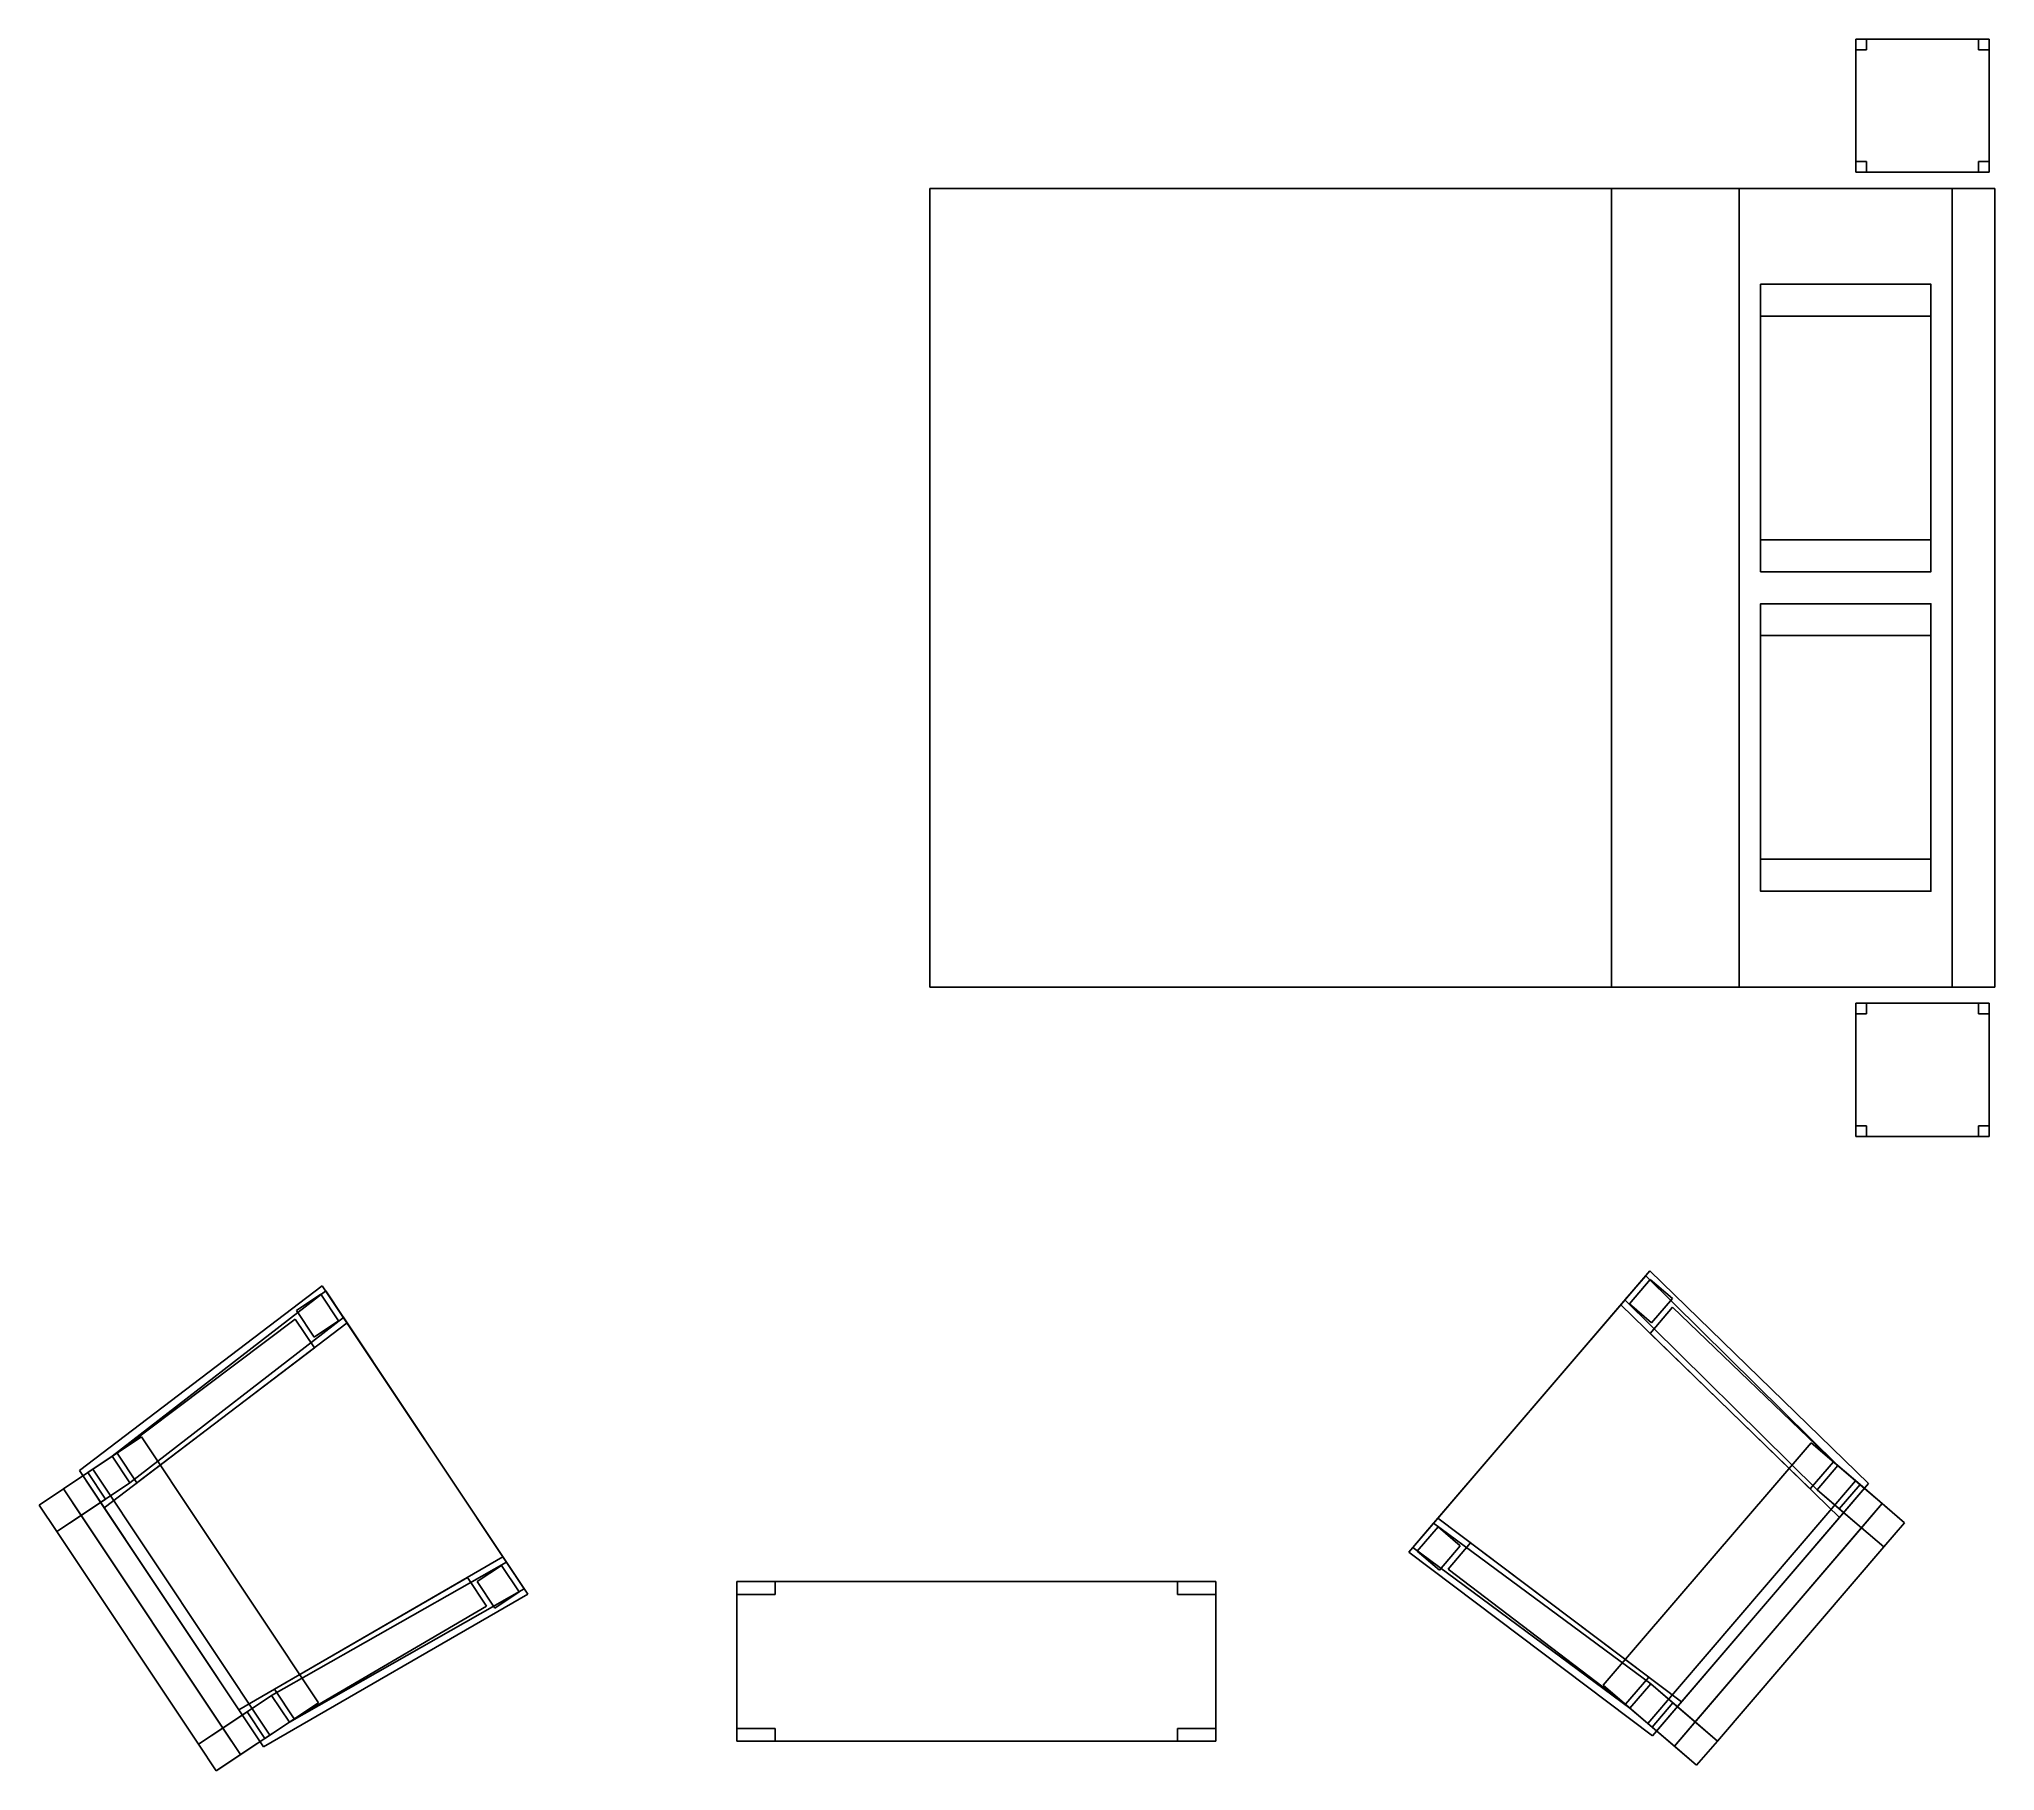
# Model space of a CAD drawing. Extents: x -262 to -115, y -128 to 2.
import ezdxf

# ---------------------------------------------------------------- set-up
doc = ezdxf.new("R2010")
doc.units = 0
doc.header["$MEASUREMENT"] = 0
for name, color, linetype in [('1INTFMCH01', 1, 'CONTINUOUS'), ('1INTFMMI01', 5, 'CONTINUOUS'), ('1INTFMTA01', 2, 'CONTINUOUS')]:
    doc.layers.add(name, color=color, linetype=linetype)

msp = doc.modelspace()

# ---------------------------------------------------------------- linework, layer by layer
at = {"layer": '1INTFMCH01', "invisible_edges": 12}
for points in [[(-140.732208, -90.396797, 15.48), (-158.848785, -111.535744, 15.48), (-158.848785, -111.535744, 18)], [(-158.848785, -111.535744, 18), (-140.732208, -90.396797, 18), (-140.732208, -90.396797, 15.48)], [(-124.296448, -106.379089, 18), (-140.732208, -90.396797, 18), (-142.918671, -92.948036, 18)], [(-141.044556, -90.761253, 24.48), (-141.044556, -90.761253, 22.68), (-142.606354, -92.58358, 22.68)], [(-142.606354, -92.58358, 22.68), (-142.606354, -92.58358, 24.48), (-141.044556, -90.761253, 24.48)], [(-126.613373, -105.025612, 24.48), (-141.044556, -90.761253, 24.48), (-142.606354, -92.58358, 24.48)], [(-142.272247, -92.869911, 22.68), (-140.71048, -91.047585, 22.68), (-140.71048, -91.047585, 18)], [(-140.71048, -91.047585, 18), (-142.272247, -92.869911, 18), (-142.272247, -92.869911, 22.68)], [(-142.272247, -92.869911, 15.48), (-140.71048, -91.047585, 15.48), (-140.71048, -91.047585)], [(-140.71048, -91.047585), (-142.272247, -92.869911), (-142.272247, -92.869911, 15.48)], [(-141.044556, -90.761253, 24.48), (-126.613373, -105.025612, 24.48), (-126.613373, -105.025612, 22.68)], [(-126.613373, -105.025612, 22.68), (-141.044556, -90.761253, 22.68), (-141.044556, -90.761253, 24.48)], [(-124.296448, -106.379089, 15.48), (-140.732208, -90.396797, 15.48), (-140.732208, -90.396797, 18)], [(-140.732208, -90.396797, 18), (-124.296448, -106.379089, 18), (-124.296448, -106.379089, 15.48)], [(-140.71048, -91.047585, 22.68), (-139.040009, -92.479195, 22.68), (-139.040009, -92.479195, 18)], [(-139.040009, -92.479195, 18), (-140.71048, -91.047585, 18), (-140.71048, -91.047585, 22.68)], [(-140.71048, -91.047585, 15.48), (-139.040009, -92.479195, 15.48), (-139.040009, -92.479195)], [(-139.040009, -92.479195), (-140.71048, -91.047585), (-140.71048, -91.047585, 15.48)], [(-240.466095, -91.511444, 18), (-258.708313, -105.396332, 18), (-256.845276, -108.192505, 18)], [(-240.466095, -91.511444, 15.48), (-258.708313, -105.396332, 15.48), (-258.708313, -105.396332, 18)], [(-258.708313, -105.396332, 18), (-240.466095, -91.511444, 18), (-240.466095, -91.511444, 15.48)], [(-256.845276, -108.192505, 18), (-238.603043, -94.307648, 18), (-240.466095, -91.511444, 18)], [(-240.199936, -91.910919, 24.48), (-256.245178, -104.33197, 24.48), (-254.914413, -106.329224, 24.48)], [(-256.245178, -104.33197, 22.68), (-256.245178, -104.33197, 24.48), (-240.199936, -91.910919, 24.48)], [(-240.199936, -91.910919, 24.48), (-240.199936, -91.910919, 22.68), (-256.245178, -104.33197, 22.68)], [(-254.914413, -106.329224, 24.48), (-238.869202, -93.908173, 24.48), (-240.199936, -91.910919, 24.48)], [(-242.396942, -93.374756, 22.68), (-240.566116, -92.154907, 22.68), (-240.566116, -92.154907, 18)], [(-240.566116, -92.154907, 18), (-242.396942, -93.374756, 18), (-242.396942, -93.374756, 22.68)], [(-242.396942, -93.374756, 15.48), (-240.566116, -92.154907, 15.48), (-240.566116, -92.154907)], [(-240.566116, -92.154907), (-242.396942, -93.374756), (-242.396942, -93.374756, 15.48)], [(-240.566116, -92.154907, 22.68), (-239.235382, -94.152161, 22.68), (-239.235382, -94.152161, 18)], [(-239.235382, -94.152161, 18), (-240.566116, -92.154907, 18), (-240.566116, -92.154907, 22.68)], [(-240.566116, -92.154907, 15.48), (-239.235382, -94.152161, 15.48), (-239.235382, -94.152161)], [(-239.235382, -94.152161), (-240.566116, -92.154907), (-240.566116, -92.154907, 15.48)], [(-225.029373, -114.67981, 15.48), (-240.466095, -91.511444, 15.48), (-240.466095, -91.511444, 18)], [(-240.466095, -91.511444, 18), (-225.029373, -114.67981, 18), (-225.029373, -114.67981, 15.48)], [(-238.869202, -93.908173, 24.48), (-238.869202, -93.908173, 22.68), (-240.199936, -91.910919, 22.68)], [(-240.199936, -91.910919, 22.68), (-240.199936, -91.910919, 24.48), (-238.869202, -93.908173, 24.48)], [(-139.040009, -92.479195, 22.68), (-140.601776, -94.301521, 22.68), (-140.601776, -94.301521, 18)], [(-140.601776, -94.301521, 18), (-139.040009, -92.479195, 18), (-139.040009, -92.479195, 22.68)], [(-139.040009, -92.479195, 15.48), (-140.601776, -94.301521, 15.48), (-140.601776, -94.301521)], [(-140.601776, -94.301521), (-139.040009, -92.479195), (-139.040009, -92.479195, 15.48)], [(-242.496979, -94.018158, 20.16), (-255.879013, -104.087982, 20.16), (-254.391068, -106.321167, 20.16)], [(-255.879013, -104.087982, 20.16), (-242.496979, -94.018158, 20.16), (-242.496979, -94.018158, 18)], [(-242.496979, -94.018158, 18), (-255.879013, -104.087982, 18), (-255.879013, -104.087982, 20.16)], [(-238.869202, -93.908173, 24.48), (-254.914413, -106.329224, 24.48), (-254.914413, -106.329224, 22.68)], [(-254.914413, -106.329224, 22.68), (-238.869202, -93.908173, 22.68), (-238.869202, -93.908173, 24.48)], [(-254.391068, -106.321167, 20.16), (-241.059204, -96.176086, 20.16), (-242.496979, -94.018158, 20.16)], [(-241.066208, -95.372009, 22.68), (-242.396942, -93.374756, 22.68), (-242.396942, -93.374756, 18)], [(-242.396942, -93.374756, 18), (-241.066208, -95.372009, 18), (-241.066208, -95.372009, 22.68)], [(-241.066208, -95.372009, 15.48), (-242.396942, -93.374756, 15.48), (-242.396942, -93.374756)], [(-242.396942, -93.374756), (-241.066208, -95.372009), (-241.066208, -95.372009, 15.48)], [(-142.918671, -92.948036, 20.16), (-142.918671, -92.948036, 18), (-156.662323, -108.984474, 18)], [(-156.662323, -108.984474, 18), (-156.662323, -108.984474, 20.16), (-142.918671, -92.948036, 20.16)], [(-142.918671, -92.948036, 20.16), (-156.662323, -108.984474, 20.16), (-138.352448, -122.779999, 20.16)], [(-142.918671, -92.948036, 18), (-126.482941, -108.930344, 18), (-124.296448, -106.379089, 18)], [(-126.482941, -108.930344, 20.16), (-126.482941, -108.930344, 18), (-142.918671, -92.948036, 18)], [(-142.918671, -92.948036, 18), (-142.918671, -92.948036, 20.16), (-126.482941, -108.930344, 20.16)], [(-138.352448, -122.779999, 20.16), (-126.482941, -108.930344, 20.16), (-142.918671, -92.948036, 20.16)], [(-142.606354, -92.58358, 24.48), (-128.17514, -106.847923, 24.48), (-126.613373, -105.025612, 24.48)], [(-128.17514, -106.847923, 22.68), (-128.17514, -106.847923, 24.48), (-142.606354, -92.58358, 24.48)], [(-142.606354, -92.58358, 24.48), (-142.606354, -92.58358, 22.68), (-128.17514, -106.847923, 22.68)], [(-140.601776, -94.301521, 22.68), (-142.272247, -92.869911, 22.68), (-142.272247, -92.869911, 18)], [(-142.272247, -92.869911, 18), (-140.601776, -94.301521, 18), (-140.601776, -94.301521, 22.68)], [(-140.601776, -94.301521, 15.48), (-142.272247, -92.869911, 15.48), (-142.272247, -92.869911)], [(-142.272247, -92.869911), (-140.601776, -94.301521), (-140.601776, -94.301521, 15.48)], [(-139.01828, -93.129997, 20.16), (-140.705658, -95.098885, 20.16), (-128.693695, -106.776871, 20.16)], [(-139.01828, -93.129997, 18), (-139.01828, -93.129997, 20.16), (-126.947449, -104.739288, 20.16)], [(-126.947449, -104.739288, 20.16), (-126.947449, -104.739288, 18), (-139.01828, -93.129997, 18)], [(-128.693695, -106.776871, 20.16), (-126.947449, -104.739288, 20.16), (-139.01828, -93.129997, 20.16)], [(-238.603043, -94.307648, 18), (-256.845276, -108.192505, 18), (-256.845276, -108.192505, 20.16)], [(-256.845276, -108.192505, 20.16), (-238.603043, -94.307648, 20.16), (-238.603043, -94.307648, 18)], [(-226.89241, -111.883636, 20.16), (-238.603043, -94.307648, 20.16), (-256.845276, -108.192505, 20.16)], [(-239.235382, -94.152161, 22.68), (-241.066208, -95.372009, 22.68), (-241.066208, -95.372009, 18)], [(-241.066208, -95.372009, 18), (-239.235382, -94.152161, 18), (-239.235382, -94.152161, 22.68)], [(-239.235382, -94.152161, 15.48), (-241.066208, -95.372009, 15.48), (-241.066208, -95.372009)], [(-241.066208, -95.372009), (-239.235382, -94.152161), (-239.235382, -94.152161, 15.48)], [(-226.89241, -111.883636, 20.16), (-226.89241, -111.883636, 18), (-238.603043, -94.307648, 18)], [(-238.603043, -94.307648, 18), (-238.603043, -94.307648, 20.16), (-226.89241, -111.883636, 20.16)], [(-257.709839, -105.307861, 37.799999), (-254.048172, -102.868134, 24.48), (-240.740646, -122.840851, 24.48)], [(-256.245178, -104.33197, 24.48), (-254.048172, -102.868134, 24.48), (-257.709839, -105.307861, 37.799999)], [(-128.61792, -103.307655, 24.48), (-144.235657, -121.530891, 24.48), (-140.894745, -124.394142, 37.799999)], [(-140.894745, -124.394142, 37.799999), (-125.277008, -106.170906, 37.799999), (-128.61792, -103.307655, 24.48)], [(-126.613373, -105.025612, 24.48), (-128.61792, -103.307655, 24.48), (-125.277008, -106.170906, 37.799999)], [(-256.245178, -104.33197, 24.48), (-259.90683, -106.771667, 37.079998), (-261.737671, -107.991516, 36.360001)], [(-261.737671, -107.991516, 36.360001), (-258.075989, -105.551819, 24.48), (-256.245178, -104.33197, 24.48)], [(-256.745239, -107.549072, 24.48), (-258.075989, -105.551819, 24.48), (-261.737671, -107.991516, 36.360001)], [(-257.709839, -105.307861, 37.799999), (-259.90683, -106.771667, 37.079998), (-256.245178, -104.33197, 24.48)], [(-259.90683, -106.771667, 37.079998), (-257.709839, -105.307861, 37.799999), (-244.402298, -125.280579, 37.799999)], [(-244.868484, -126.167969, 15.48), (-244.868484, -126.167969, 18), (-258.708313, -105.396332, 18)], [(-258.708313, -105.396332, 18), (-258.708313, -105.396332, 15.48), (-244.868484, -126.167969, 15.48)], [(-258.075989, -105.551819, 24.48), (-258.075989, -105.551819, 18), (-256.245178, -104.33197, 18)], [(-256.245178, -104.33197, 18), (-256.245178, -104.33197, 24.48), (-258.075989, -105.551819, 24.48)], [(-258.075989, -105.551819, 15.48), (-256.245178, -104.33197, 15.48), (-256.245178, -104.33197)], [(-256.245178, -104.33197), (-258.075989, -105.551819), (-258.075989, -105.551819, 15.48)], [(-256.745239, -107.549072, 24.48), (-256.745239, -107.549072, 18), (-258.075989, -105.551819, 18)], [(-258.075989, -105.551819, 18), (-258.075989, -105.551819, 24.48), (-256.745239, -107.549072, 24.48)], [(-256.745239, -107.549072, 15.48), (-258.075989, -105.551819, 15.48), (-258.075989, -105.551819)], [(-258.075989, -105.551819), (-256.745239, -107.549072), (-256.745239, -107.549072, 15.48)], [(-240.740646, -122.840851, 24.48), (-244.402298, -125.280579, 37.799999), (-257.709839, -105.307861, 37.799999)], [(-256.245178, -104.33197, 18), (-254.914413, -106.329224, 18), (-254.914413, -106.329224, 24.48)], [(-254.914413, -106.329224, 24.48), (-256.245178, -104.33197, 24.48), (-256.245178, -104.33197, 18)], [(-256.245178, -104.33197, 15.48), (-254.914413, -106.329224, 15.48), (-254.914413, -106.329224)], [(-254.914413, -106.329224), (-256.245178, -104.33197), (-256.245178, -104.33197, 15.48)], [(-128.17514, -106.847923, 18), (-126.613373, -105.025612, 18), (-126.613373, -105.025612, 24.48)], [(-126.613373, -105.025612, 24.48), (-128.17514, -106.847923, 24.48), (-128.17514, -106.847923, 18)], [(-128.17514, -106.847923, 15.48), (-126.613373, -105.025612, 15.48), (-126.613373, -105.025612)], [(-126.613373, -105.025612), (-128.17514, -106.847923), (-128.17514, -106.847923, 15.48)], [(-125.277008, -106.170906, 37.799999), (-123.27243, -107.888855, 37.079998), (-126.613373, -105.025612, 24.48)], [(-126.613373, -105.025612, 24.48), (-123.27243, -107.888855, 37.079998), (-121.601959, -109.320488, 36.360001)], [(-121.601959, -109.320488, 36.360001), (-124.942902, -106.457237, 24.48), (-126.613373, -105.025612, 24.48)], [(-124.942902, -106.457237, 24.48), (-124.942902, -106.457237, 18), (-126.613373, -105.025612, 18)], [(-126.613373, -105.025612, 18), (-126.613373, -105.025612, 24.48), (-124.942902, -106.457237, 24.48)], [(-126.613373, -105.025612, 15.48), (-124.942902, -106.457237, 15.48), (-124.942902, -106.457237)], [(-124.942902, -106.457237), (-126.613373, -105.025612), (-126.613373, -105.025612, 15.48)], [(-261.737671, -107.991516, 36.360001), (-259.90683, -106.771667, 37.079998), (-258.57608, -108.768921, 37.079998)], [(-260.406921, -109.9888, 36.360001), (-258.57608, -108.768921, 37.079998), (-254.914413, -106.329224, 24.48)], [(-254.914413, -106.329224, 24.48), (-256.745239, -107.549072, 24.48), (-260.406921, -109.9888, 36.360001)], [(-244.402298, -125.280579, 37.799999), (-246.599304, -126.744385, 37.079998), (-259.90683, -106.771667, 37.079998)], [(-254.914413, -106.329224, 18), (-256.745239, -107.549072, 18), (-256.745239, -107.549072, 24.48)], [(-256.745239, -107.549072, 24.48), (-254.914413, -106.329224, 24.48), (-254.914413, -106.329224, 18)], [(-254.914413, -106.329224, 15.48), (-256.745239, -107.549072, 15.48), (-256.745239, -107.549072)], [(-256.745239, -107.549072), (-254.914413, -106.329224), (-254.914413, -106.329224, 15.48)], [(-125.277008, -106.170906, 37.799999), (-140.894745, -124.394142, 37.799999), (-138.890167, -126.112091, 37.079998)], [(-124.296448, -106.379089, 15.48), (-124.296448, -106.379089, 18), (-140.53891, -125.331253, 18)], [(-140.53891, -125.331253, 18), (-140.53891, -125.331253, 15.48), (-124.296448, -106.379089, 15.48)], [(-138.890167, -126.112091, 37.079998), (-123.27243, -107.888855, 37.079998), (-125.277008, -106.170906, 37.799999)], [(-128.17514, -106.847923, 24.48), (-124.834198, -109.711166, 37.079998), (-123.163727, -111.142799, 36.360001)], [(-123.163727, -111.142799, 36.360001), (-126.504669, -108.279549, 24.48), (-128.17514, -106.847923, 24.48)], [(-126.504669, -108.279549, 24.48), (-126.504669, -108.279549, 18), (-128.17514, -106.847923, 18)], [(-128.17514, -106.847923, 18), (-128.17514, -106.847923, 24.48), (-126.504669, -108.279549, 24.48)], [(-126.504669, -108.279549, 15.48), (-128.17514, -106.847923, 15.48), (-128.17514, -106.847923)], [(-128.17514, -106.847923), (-126.504669, -108.279549), (-126.504669, -108.279549, 15.48)], [(-124.942902, -106.457237, 24.48), (-126.504669, -108.279549, 24.48), (-123.163727, -111.142799, 36.360001)], [(-124.942902, -106.457237, 24.48), (-124.942902, -106.457237, 18), (-126.504669, -108.279549, 18)], [(-126.504669, -108.279549, 18), (-126.504669, -108.279549, 24.48), (-124.942902, -106.457237, 24.48)], [(-124.942902, -106.457237, 15.48), (-126.504669, -108.279549, 15.48), (-126.504669, -108.279549)], [(-126.504669, -108.279549), (-124.942902, -106.457237), (-124.942902, -106.457237, 15.48)], [(-124.942902, -106.457237, 24.48), (-121.601959, -109.320488, 36.360001), (-123.163727, -111.142799, 36.360001)], [(-261.737671, -107.991516, 36.360001), (-260.406921, -109.9888, 36.360001), (-256.745239, -107.549072, 24.48)], [(-258.57608, -108.768921, 37.079998), (-260.406921, -109.9888, 36.360001), (-261.737671, -107.991516, 36.360001)], [(-256.845276, -108.192505, 18), (-246.731537, -123.371765, 18), (-246.731537, -123.371765, 20.16)], [(-246.731537, -123.371765, 20.16), (-256.845276, -108.192505, 20.16), (-256.845276, -108.192505, 18)], [(-256.845276, -108.192505, 20.16), (-246.731537, -123.371765, 20.16), (-226.89241, -111.883636, 20.16)], [(-123.27243, -107.888855, 37.079998), (-124.834198, -109.711166, 37.079998), (-123.163727, -111.142799, 36.360001)], [(-123.163727, -111.142799, 36.360001), (-121.601959, -109.320488, 36.360001), (-123.27243, -107.888855, 37.079998)], [(-258.57608, -108.768921, 37.079998), (-260.406921, -109.9888, 36.360001), (-249.760895, -125.96698, 36.360001)], [(-249.760895, -125.96698, 36.360001), (-247.930054, -124.747131, 37.079998), (-258.57608, -108.768921, 37.079998)], [(-138.352448, -122.779999, 18), (-156.662323, -108.984474, 18), (-158.848785, -111.535744, 18)], [(-140.669342, -121.426506, 24.48), (-156.97467, -109.348946, 24.48), (-158.536407, -111.171272, 24.48)], [(-156.97467, -109.348946, 24.48), (-156.97467, -109.348946, 22.68), (-158.536407, -111.171272, 22.68)], [(-158.536407, -111.171272, 22.68), (-158.536407, -111.171272, 24.48), (-156.97467, -109.348946, 24.48)], [(-158.202332, -111.457603, 22.68), (-156.640594, -109.635277, 22.68), (-156.640594, -109.635277, 18)], [(-156.640594, -109.635277, 18), (-158.202332, -111.457603, 18), (-158.202332, -111.457603, 22.68)], [(-158.202332, -111.457603, 15.48), (-156.640594, -109.635277, 15.48), (-156.640594, -109.635277)], [(-156.640594, -109.635277), (-158.202332, -111.457603), (-158.202332, -111.457603, 15.48)], [(-140.669342, -121.426506, 22.68), (-140.669342, -121.426506, 24.48), (-156.97467, -109.348946, 24.48)], [(-156.97467, -109.348946, 24.48), (-156.97467, -109.348946, 22.68), (-140.669342, -121.426506, 22.68)], [(-156.662323, -108.984474, 18), (-138.352448, -122.779999, 18), (-138.352448, -122.779999, 20.16)], [(-138.352448, -122.779999, 20.16), (-156.662323, -108.984474, 20.16), (-156.662323, -108.984474, 18)], [(-156.640594, -109.635277, 22.68), (-154.970123, -111.066887, 22.68), (-154.970123, -111.066887, 18)], [(-154.970123, -111.066887, 18), (-156.640594, -109.635277, 18), (-156.640594, -109.635277, 22.68)], [(-156.640594, -109.635277, 15.48), (-154.970123, -111.066887, 15.48), (-154.970123, -111.066887)], [(-154.970123, -111.066887), (-156.640594, -109.635277), (-156.640594, -109.635277, 15.48)], [(-138.352448, -122.779999, 18), (-126.482941, -108.930344, 18), (-126.482941, -108.930344, 20.16)], [(-126.482941, -108.930344, 20.16), (-138.352448, -122.779999, 20.16), (-138.352448, -122.779999, 18)], [(-123.163727, -111.142799, 36.360001), (-124.834198, -109.711166, 37.079998), (-137.3284, -124.289749, 37.079998)], [(-158.848785, -111.535744, 18), (-140.53891, -125.331253, 18), (-138.352448, -122.779999, 18)], [(-158.848785, -111.535744, 15.48), (-140.53891, -125.331253, 15.48), (-140.53891, -125.331253, 18)], [(-140.53891, -125.331253, 18), (-158.848785, -111.535744, 18), (-158.848785, -111.535744, 15.48)], [(-158.536407, -111.171272, 24.48), (-142.23111, -123.248848, 24.48), (-140.669342, -121.426506, 24.48)], [(-142.23111, -123.248848, 22.68), (-142.23111, -123.248848, 24.48), (-158.536407, -111.171272, 24.48)], [(-158.536407, -111.171272, 24.48), (-158.536407, -111.171272, 22.68), (-142.23111, -123.248848, 22.68)], [(-156.531891, -112.889214, 22.68), (-158.202332, -111.457603, 22.68), (-158.202332, -111.457603, 18)], [(-158.202332, -111.457603, 18), (-156.531891, -112.889214, 18), (-156.531891, -112.889214, 22.68)], [(-156.531891, -112.889214, 15.48), (-158.202332, -111.457603, 15.48), (-158.202332, -111.457603)], [(-158.202332, -111.457603), (-156.531891, -112.889214), (-156.531891, -112.889214, 15.48)], [(-154.970123, -111.066887, 22.68), (-156.531891, -112.889214, 22.68), (-156.531891, -112.889214, 18)], [(-156.531891, -112.889214, 18), (-154.970123, -111.066887, 18), (-154.970123, -111.066887, 22.68)], [(-154.970123, -111.066887, 15.48), (-156.531891, -112.889214, 15.48), (-156.531891, -112.889214)], [(-156.531891, -112.889214), (-154.970123, -111.066887), (-154.970123, -111.066887, 15.48)], [(-140.818939, -120.924927, 20.16), (-154.198029, -110.842201, 20.16), (-155.885406, -112.811089, 20.16)], [(-137.3284, -124.289749, 37.079998), (-135.657928, -125.721382, 36.360001), (-123.163727, -111.142799, 36.360001)], [(-226.89241, -111.883636, 18), (-246.731537, -123.371765, 18), (-244.868484, -126.167969, 18)], [(-246.731537, -123.371765, 20.16), (-246.731537, -123.371765, 18), (-226.89241, -111.883636, 18)], [(-226.89241, -111.883636, 18), (-226.89241, -111.883636, 20.16), (-246.731537, -123.371765, 20.16)], [(-244.868484, -126.167969, 18), (-225.029373, -114.67981, 18), (-226.89241, -111.883636, 18)], [(-226.626266, -112.283081, 24.48), (-244.268387, -122.307404, 24.48), (-242.937637, -124.304688, 24.48)], [(-244.268387, -122.307404, 22.68), (-244.268387, -122.307404, 24.48), (-226.626266, -112.283081, 24.48)], [(-244.268387, -122.307404, 22.68), (-226.626266, -112.283081, 22.68), (-226.626266, -112.283081, 24.48)], [(-242.937637, -124.304688, 24.48), (-225.295517, -114.280365, 24.48), (-226.626266, -112.283081, 24.48)], [(-228.823273, -113.746918, 22.68), (-226.992447, -112.527069, 22.68), (-226.992447, -112.527069, 18)], [(-226.992447, -112.527069, 18), (-228.823273, -113.746918, 18), (-228.823273, -113.746918, 22.68)], [(-228.823273, -113.746918, 15.48), (-226.992447, -112.527069, 15.48), (-226.992447, -112.527069)], [(-226.992447, -112.527069), (-228.823273, -113.746918), (-228.823273, -113.746918, 15.48)], [(-226.992447, -112.527069, 22.68), (-225.661697, -114.524353, 22.68), (-225.661697, -114.524353, 18)], [(-225.661697, -114.524353, 18), (-226.992447, -112.527069, 18), (-226.992447, -112.527069, 22.68)], [(-226.992447, -112.527069, 15.48), (-225.661697, -114.524353, 15.48), (-225.661697, -114.524353)], [(-225.661697, -114.524353), (-226.992447, -112.527069), (-226.992447, -112.527069, 15.48)], [(-225.295517, -114.280365, 24.48), (-225.295517, -114.280365, 22.68), (-226.626266, -112.283081, 22.68)], [(-226.626266, -112.283081, 22.68), (-226.626266, -112.283081, 24.48), (-225.295517, -114.280365, 24.48)], [(-155.885406, -112.811089, 20.16), (-142.565186, -122.962524, 20.16), (-140.818939, -120.924927, 20.16)], [(-142.565186, -122.962524, 20.16), (-155.885406, -112.811089, 20.16), (-155.885406, -112.811089, 18)], [(-155.885406, -112.811089, 18), (-142.565186, -122.962524, 18), (-142.565186, -122.962524, 20.16)], [(-228.124863, -115.588684, 20.16), (-229.562637, -113.430786, 20.16), (-244.059448, -121.827515, 20.16)], [(-225.295517, -114.280365, 24.48), (-242.937637, -124.304688, 24.48), (-242.937637, -124.304688, 22.68)], [(-242.937637, -124.304688, 22.68), (-225.295517, -114.280365, 22.68), (-225.295517, -114.280365, 24.48)], [(-227.492523, -115.744202, 22.68), (-228.823273, -113.746918, 22.68), (-228.823273, -113.746918, 18)], [(-228.823273, -113.746918, 18), (-227.492523, -115.744202, 18), (-227.492523, -115.744202, 22.68)], [(-227.492523, -115.744202, 15.48), (-228.823273, -113.746918, 15.48), (-228.823273, -113.746918)], [(-228.823273, -113.746918), (-227.492523, -115.744202), (-227.492523, -115.744202, 15.48)], [(-225.661697, -114.524353, 22.68), (-227.492523, -115.744202, 22.68), (-227.492523, -115.744202, 18)], [(-227.492523, -115.744202, 18), (-225.661697, -114.524353, 18), (-225.661697, -114.524353, 22.68)], [(-225.661697, -114.524353, 15.48), (-227.492523, -115.744202, 15.48), (-227.492523, -115.744202)], [(-227.492523, -115.744202), (-225.661697, -114.524353), (-225.661697, -114.524353, 15.48)], [(-244.868484, -126.167969, 15.48), (-225.029373, -114.67981, 15.48), (-225.029373, -114.67981, 18)], [(-225.029373, -114.67981, 18), (-244.868484, -126.167969, 18), (-244.868484, -126.167969, 15.48)], [(-244.059448, -121.827515, 20.16), (-242.571487, -124.060699, 20.16), (-228.124863, -115.588684, 20.16)], [(-228.124863, -115.588684, 18), (-228.124863, -115.588684, 20.16), (-242.571487, -124.060699, 20.16)], [(-242.571487, -124.060699, 20.16), (-242.571487, -124.060699, 18), (-228.124863, -115.588684, 18)], [(-140.894745, -124.394142, 37.799999), (-144.235657, -121.530891, 24.48), (-142.23111, -123.248848, 24.48)], [(-142.23111, -123.248848, 18), (-140.669342, -121.426506, 18), (-140.669342, -121.426506, 24.48)], [(-140.669342, -121.426506, 24.48), (-142.23111, -123.248848, 24.48), (-142.23111, -123.248848, 18)], [(-142.23111, -123.248848, 15.48), (-140.669342, -121.426506, 15.48), (-140.669342, -121.426506)], [(-140.669342, -121.426506), (-142.23111, -123.248848), (-142.23111, -123.248848, 15.48)], [(-135.657928, -125.721382, 36.360001), (-137.3284, -124.289749, 37.079998), (-140.669342, -121.426506, 24.48)], [(-140.669342, -121.426506, 24.48), (-138.998871, -122.858131, 24.48), (-135.657928, -125.721382, 36.360001)], [(-138.998871, -122.858131, 24.48), (-138.998871, -122.858131, 18), (-140.669342, -121.426506, 18)], [(-138.998871, -122.858131, 24.48), (-140.669342, -121.426506, 24.48), (-140.669342, -121.426506, 18)], [(-140.669342, -121.426506, 15.48), (-138.998871, -122.858131, 15.48), (-138.998871, -122.858131)], [(-138.998871, -122.858131), (-140.669342, -121.426506), (-140.669342, -121.426506, 15.48)], [(-244.268387, -122.307404, 24.48), (-247.930054, -124.747131, 37.079998), (-249.760895, -125.96698, 36.360001)], [(-249.760895, -125.96698, 36.360001), (-246.099228, -123.527283, 24.48), (-244.268387, -122.307404, 24.48)], [(-246.099228, -123.527283, 24.48), (-246.099228, -123.527283, 18), (-244.268387, -122.307404, 18)], [(-244.268387, -122.307404, 18), (-244.268387, -122.307404, 24.48), (-246.099228, -123.527283, 24.48)], [(-246.099228, -123.527283, 15.48), (-244.268387, -122.307404, 15.48), (-244.268387, -122.307404)], [(-244.268387, -122.307404), (-246.099228, -123.527283), (-246.099228, -123.527283, 15.48)], [(-244.402298, -125.280579, 37.799999), (-240.740646, -122.840851, 24.48), (-242.937637, -124.304688, 24.48)], [(-244.268387, -122.307404, 18), (-242.937637, -124.304688, 18), (-242.937637, -124.304688, 24.48)], [(-242.937637, -124.304688, 24.48), (-244.268387, -122.307404, 24.48), (-244.268387, -122.307404, 18)], [(-244.268387, -122.307404, 15.48), (-242.937637, -124.304688, 15.48), (-242.937637, -124.304688)], [(-242.937637, -124.304688), (-244.268387, -122.307404), (-244.268387, -122.307404, 15.48)], [(-142.23111, -123.248848, 24.48), (-138.890167, -126.112091, 37.079998), (-140.894745, -124.394142, 37.799999)], [(-137.219696, -127.543724, 36.360001), (-138.890167, -126.112091, 37.079998), (-142.23111, -123.248848, 24.48)], [(-137.219696, -127.543724, 36.360001), (-140.560638, -124.680473, 24.48), (-142.23111, -123.248848, 24.48)], [(-142.23111, -123.248848, 18), (-140.560638, -124.680473, 18), (-140.560638, -124.680473, 24.48)], [(-142.23111, -123.248848, 18), (-142.23111, -123.248848, 24.48), (-140.560638, -124.680473, 24.48)], [(-140.560638, -124.680473, 15.48), (-142.23111, -123.248848, 15.48), (-142.23111, -123.248848)], [(-142.23111, -123.248848), (-140.560638, -124.680473), (-140.560638, -124.680473, 15.48)], [(-138.998871, -122.858131, 24.48), (-140.560638, -124.680473, 24.48), (-137.219696, -127.543724, 36.360001)], [(-140.560638, -124.680473, 18), (-138.998871, -122.858131, 18), (-138.998871, -122.858131, 24.48)], [(-138.998871, -122.858131, 24.48), (-140.560638, -124.680473, 24.48), (-140.560638, -124.680473, 18)], [(-138.998871, -122.858131, 15.48), (-140.560638, -124.680473, 15.48), (-140.560638, -124.680473)], [(-140.560638, -124.680473), (-138.998871, -122.858131), (-138.998871, -122.858131, 15.48)], [(-137.219696, -127.543724, 36.360001), (-135.657928, -125.721382, 36.360001), (-138.998871, -122.858131, 24.48)], [(-244.768478, -125.524536, 24.48), (-246.099228, -123.527283, 24.48), (-249.760895, -125.96698, 36.360001)], [(-249.760895, -125.96698, 36.360001), (-247.930054, -124.747131, 37.079998), (-246.599304, -126.744385, 37.079998)], [(-248.430145, -127.964233, 36.360001), (-246.599304, -126.744385, 37.079998), (-242.937637, -124.304688, 24.48)], [(-242.937637, -124.304688, 24.48), (-244.768478, -125.524536, 24.48), (-248.430145, -127.964233, 36.360001)], [(-242.937637, -124.304688, 24.48), (-246.599304, -126.744385, 37.079998), (-244.402298, -125.280579, 37.799999)], [(-244.768478, -125.524536, 24.48), (-244.768478, -125.524536, 18), (-246.099228, -123.527283, 18)], [(-246.099228, -123.527283, 18), (-246.099228, -123.527283, 24.48), (-244.768478, -125.524536, 24.48)], [(-244.768478, -125.524536, 15.48), (-246.099228, -123.527283, 15.48), (-246.099228, -123.527283)], [(-246.099228, -123.527283), (-244.768478, -125.524536), (-244.768478, -125.524536, 15.48)], [(-242.937637, -124.304688, 18), (-244.768478, -125.524536, 18), (-244.768478, -125.524536, 24.48)], [(-244.768478, -125.524536, 24.48), (-242.937637, -124.304688, 24.48), (-242.937637, -124.304688, 18)], [(-242.937637, -124.304688, 15.48), (-244.768478, -125.524536, 15.48), (-244.768478, -125.524536)], [(-244.768478, -125.524536), (-242.937637, -124.304688), (-242.937637, -124.304688, 15.48)], [(-137.3284, -124.289749, 37.079998), (-138.890167, -126.112091, 37.079998), (-137.219696, -127.543724, 36.360001)], [(-137.219696, -127.543724, 36.360001), (-135.657928, -125.721382, 36.360001), (-137.3284, -124.289749, 37.079998)], [(-249.760895, -125.96698, 36.360001), (-248.430145, -127.964233, 36.360001), (-244.768478, -125.524536, 24.48)], [(-246.599304, -126.744385, 37.079998), (-248.430145, -127.964233, 36.360001), (-249.760895, -125.96698, 36.360001)]]:
    msp.add_3dface(points, dxfattribs=at)
at = {"layer": '1INTFMMI01', "invisible_edges": 12}
for points in [[(-194.811768, -9.077881), (-194.811768, -69.077881), (-194.811768, -69.077881, 28)], [(-194.811768, -69.077881, 28), (-194.811768, -9.077881, 28), (-194.811768, -9.077881)], [(-194.811768, -9.077881), (-194.811768, -9.077881, 28), (-143.611816, -9.077881, 28)], [(-143.611816, -9.077881, 28), (-143.611816, -9.077881), (-194.811768, -9.077881)], [(-194.811768, -69.077881, 28), (-143.611816, -69.077881, 28), (-143.611816, -9.077881, 28)], [(-143.611816, -9.077881, 28), (-194.811768, -9.077881, 28), (-194.811768, -69.077881, 28)], [(-134.011719, -9.077881, 28), (-134.011719, -9.077881), (-143.611816, -9.077881)], [(-143.611816, -9.077881), (-143.611816, -9.077881, 28), (-134.011719, -9.077881, 28)], [(-143.611816, -69.077881, 28), (-134.011719, -69.077881, 28), (-134.011719, -9.077881, 28)], [(-134.011719, -9.077881, 28), (-143.611816, -9.077881, 28), (-143.611816, -69.077881, 28)], [(-118.011841, -9.077866, 28), (-118.011841, -9.077866), (-134.011719, -9.077881)], [(-134.011719, -9.077881), (-134.011719, -9.077881, 28), (-118.011841, -9.077866, 28)], [(-118.011841, -9.077866, 28), (-134.011719, -9.077881, 28), (-134.011719, -69.077881, 28)], [(-134.011719, -69.077881, 28), (-118.011841, -69.077866, 28), (-118.011841, -9.077866, 28)], [(-114.811768, -9.077866, 44.799999), (-114.811768, -9.077866), (-118.011841, -9.077866)], [(-118.011841, -9.077866), (-118.011841, -9.077866, 44.799999), (-114.811768, -9.077866, 44.799999)], [(-118.011841, -9.077866, 44.799999), (-118.011841, -69.077866, 44.799999), (-114.811768, -69.077866, 44.799999)], [(-114.811768, -69.077866, 44.799999), (-114.811768, -9.077866, 44.799999), (-118.011841, -9.077866, 44.799999)], [(-118.011841, -69.077866, 44.799999), (-118.011841, -9.077866, 44.799999), (-118.011841, -9.077866, 28)], [(-118.011841, -9.077866, 28), (-118.011841, -69.077866, 28), (-118.011841, -69.077866, 44.799999)], [(-114.811768, -69.077866, 44.799999), (-114.811768, -69.077866), (-114.811768, -9.077866)], [(-114.811768, -9.077866), (-114.811768, -9.077866, 44.799999), (-114.811768, -69.077866, 44.799999)], [(-119.611938, -16.277878, 30.800001), (-119.611938, -18.677872, 28), (-132.411865, -18.677887, 28)], [(-132.411865, -18.677887, 28), (-132.411865, -16.277893, 30.800001), (-119.611938, -16.277878, 30.800001)], [(-119.611938, -18.677872, 33.600002), (-119.611938, -16.277878, 30.800001), (-132.411865, -16.277893, 30.800001)], [(-132.411865, -16.277893, 30.800001), (-132.411865, -18.677887, 33.600002), (-119.611938, -18.677872, 33.600002)], [(-119.611938, -35.477875, 33.600002), (-119.611938, -18.677872, 33.600002), (-132.411865, -18.677887, 33.600002)], [(-132.411865, -18.677887, 33.600002), (-132.411865, -35.47789, 33.600002), (-119.611938, -35.477875, 33.600002)], [(-132.411865, -35.47789, 33.600002), (-132.411865, -18.677887, 33.600002), (-132.411865, -18.677887, 28)], [(-132.411865, -18.677887, 28), (-132.411865, -35.47789, 28), (-132.411865, -35.47789, 33.600002)], [(-119.611938, -18.677872, 28), (-119.611938, -18.677872, 33.600002), (-119.611938, -35.477875, 33.600002)], [(-119.611938, -35.477875, 33.600002), (-119.611938, -35.477875, 28), (-119.611938, -18.677872, 28)], [(-132.411865, -37.877884, 30.800001), (-119.611938, -37.877869, 30.800001), (-119.611938, -35.477875, 33.600002)], [(-119.611938, -35.477875, 33.600002), (-132.411865, -35.47789, 33.600002), (-132.411865, -37.877884, 30.800001)], [(-132.411865, -35.47789, 28), (-119.611938, -35.477875, 28), (-119.611938, -37.877869, 30.800001)], [(-119.611938, -37.877869, 30.800001), (-132.411865, -37.877884, 30.800001), (-132.411865, -35.47789, 28)], [(-119.611938, -40.277878, 30.800001), (-119.611938, -42.677887, 28), (-132.411865, -42.677902, 28)], [(-132.411865, -42.677902, 28), (-132.411865, -40.277893, 30.800001), (-119.611938, -40.277878, 30.800001)], [(-119.611938, -42.677887, 33.600002), (-119.611938, -40.277878, 30.800001), (-132.411865, -40.277893, 30.800001)], [(-132.411865, -40.277893, 30.800001), (-132.411865, -42.677902, 33.600002), (-119.611938, -42.677887, 33.600002)], [(-119.611938, -42.677887, 33.600002), (-132.411865, -42.677902, 33.600002), (-132.411865, -59.47789, 33.600002)], [(-132.411865, -59.47789, 33.600002), (-119.611938, -59.477875, 33.600002), (-119.611938, -42.677887, 33.600002)], [(-132.411865, -59.47789, 28), (-132.411865, -59.47789, 33.600002), (-132.411865, -42.677902, 33.600002)], [(-132.411865, -42.677902, 33.600002), (-132.411865, -42.677902, 28), (-132.411865, -59.47789, 28)], [(-119.611938, -42.677887, 33.600002), (-119.611938, -59.477875, 33.600002), (-119.611938, -59.477875, 28)], [(-119.611938, -59.477875, 28), (-119.611938, -42.677887, 28), (-119.611938, -42.677887, 33.600002)], [(-132.411865, -61.877884, 30.800001), (-119.611938, -61.877869, 30.800001), (-119.611938, -59.477875, 33.600002)], [(-119.611938, -59.477875, 33.600002), (-132.411865, -59.47789, 33.600002), (-132.411865, -61.877884, 30.800001)], [(-132.411865, -59.47789, 28), (-119.611938, -59.477875, 28), (-119.611938, -61.877869, 30.800001)], [(-119.611938, -61.877869, 30.800001), (-132.411865, -61.877884, 30.800001), (-132.411865, -59.47789, 28)], [(-143.611816, -69.077881), (-143.611816, -69.077881, 28), (-194.811768, -69.077881, 28)], [(-194.811768, -69.077881, 28), (-194.811768, -69.077881), (-143.611816, -69.077881)], [(-134.011719, -69.077881), (-134.011719, -69.077881, 28), (-143.611816, -69.077881, 28)], [(-143.611816, -69.077881, 28), (-143.611816, -69.077881), (-134.011719, -69.077881)], [(-134.011719, -69.077881), (-118.011841, -69.077866), (-118.011841, -69.077866, 28)], [(-118.011841, -69.077866, 28), (-134.011719, -69.077881, 28), (-134.011719, -69.077881)], [(-118.011841, -69.077866), (-114.811768, -69.077866), (-114.811768, -69.077866, 44.799999)], [(-114.811768, -69.077866, 44.799999), (-118.011841, -69.077866, 44.799999), (-118.011841, -69.077866)]]:
    msp.add_3dface(points, dxfattribs=at)
at = {"layer": '1INTFMMI01'}
for points in [[(-132.411865, -18.677887, 33.600002), (-132.411865, -16.277893, 30.800001), (-132.411865, -18.677887, 28)], [(-119.611938, -18.677872, 28), (-119.611938, -16.277878, 30.800001), (-119.611938, -18.677872, 33.600002)], [(-132.411865, -35.47789, 28), (-132.411865, -37.877884, 30.800001), (-132.411865, -35.47789, 33.600002)], [(-119.611938, -35.477875, 33.600002), (-119.611938, -37.877869, 30.800001), (-119.611938, -35.477875, 28)], [(-132.411865, -42.677902, 33.600002), (-132.411865, -40.277893, 30.800001), (-132.411865, -42.677902, 28)], [(-119.611938, -42.677887, 28), (-119.611938, -40.277878, 30.800001), (-119.611938, -42.677887, 33.600002)], [(-132.411865, -59.47789, 28), (-132.411865, -61.877884, 30.800001), (-132.411865, -59.47789, 33.600002)], [(-119.611938, -59.477875, 33.600002), (-119.611938, -61.877869, 30.800001), (-119.611938, -59.477875, 28)]]:
    msp.add_3dface(points, dxfattribs=at)
at = {"layer": '1INTFMTA01', "invisible_edges": 12}
for points in [[(-125.253357, 2.137627, 18), (-125.253357, -7.862373, 18), (-115.253357, -7.862373, 18)], [(-115.253357, -7.862373, 18), (-115.253357, 2.137627, 18), (-125.253357, 2.137627, 18)], [(-125.253357, 2.137627, 18), (-115.253357, 2.137627, 18), (-115.253357, 2.137627, 14.76)], [(-115.253357, 2.137627, 14.76), (-125.253357, 2.137627, 14.76), (-125.253357, 2.137627, 18)], [(-125.253357, -7.862373, 18), (-125.253357, 2.137627, 18), (-125.253357, 2.137627, 14.76)], [(-125.253357, 2.137627, 14.76), (-125.253357, -7.862373, 14.76), (-125.253357, -7.862373, 18)], [(-125.253357, 2.137627, 14.76), (-125.253357, 2.137627), (-125.253357, 1.337631)], [(-125.253357, 1.337631), (-125.253357, 1.337631, 14.76), (-125.253357, 2.137627, 14.76)], [(-124.453308, 2.137627, 14.76), (-124.453308, 2.137627), (-125.253357, 2.137627)], [(-125.253357, 2.137627), (-125.253357, 2.137627, 14.76), (-124.453308, 2.137627, 14.76)], [(-124.453308, 2.137627), (-124.453308, 1.337631), (-124.453308, 1.337631, 14.76)], [(-124.453308, 1.337631, 14.76), (-124.453308, 2.137627, 14.76), (-124.453308, 2.137627)], [(-115.253357, 2.137627, 14.76), (-115.253357, 2.137627), (-116.053345, 2.137627)], [(-116.053345, 2.137627), (-116.053345, 2.137627, 14.76), (-115.253357, 2.137627, 14.76)], [(-116.053345, 2.137627, 14.76), (-116.053345, 2.137627), (-116.053345, 1.337631)], [(-116.053345, 1.337631), (-116.053345, 1.337631, 14.76), (-116.053345, 2.137627, 14.76)], [(-115.253357, 2.137627, 18), (-115.253357, -7.862373, 18), (-115.253357, -7.862373, 14.76)], [(-115.253357, -7.862373, 14.76), (-115.253357, 2.137627, 14.76), (-115.253357, 2.137627, 18)], [(-115.253357, 1.337631, 14.76), (-115.253357, 1.337631), (-115.253357, 2.137627)], [(-115.253357, 2.137627), (-115.253357, 2.137627, 14.76), (-115.253357, 1.337631, 14.76)], [(-125.253357, 1.337631, 14.76), (-125.253357, 1.337631), (-124.453308, 1.337631)], [(-125.253357, 1.337631, 14.76), (-124.453308, 1.337631, 14.76), (-124.453308, 1.337631)], [(-116.053345, 1.337631, 14.76), (-116.053345, 1.337631), (-115.253357, 1.337631)], [(-115.253357, 1.337631), (-115.253357, 1.337631, 14.76), (-116.053345, 1.337631, 14.76)], [(-124.453308, -7.06237, 14.76), (-124.453308, -7.06237), (-125.253357, -7.06237)], [(-125.253357, -7.06237), (-125.253357, -7.06237, 14.76), (-124.453308, -7.06237, 14.76)], [(-125.253357, -7.06237, 14.76), (-125.253357, -7.06237), (-125.253357, -7.862373)], [(-125.253357, -7.862373), (-125.253357, -7.862373, 14.76), (-125.253357, -7.06237, 14.76)], [(-124.453308, -7.862373, 14.76), (-124.453308, -7.862373), (-124.453308, -7.06237)], [(-124.453308, -7.06237), (-124.453308, -7.06237, 14.76), (-124.453308, -7.862373, 14.76)], [(-116.053345, -7.06237), (-115.253357, -7.06237), (-115.253357, -7.06237, 14.76)], [(-115.253357, -7.06237, 14.76), (-116.053345, -7.06237, 14.76), (-116.053345, -7.06237)], [(-116.053345, -7.06237, 14.76), (-116.053345, -7.06237), (-116.053345, -7.862373)], [(-116.053345, -7.862373), (-116.053345, -7.862373, 14.76), (-116.053345, -7.06237, 14.76)], [(-115.253357, -7.862373, 14.76), (-115.253357, -7.862373), (-115.253357, -7.06237)], [(-115.253357, -7.06237), (-115.253357, -7.06237, 14.76), (-115.253357, -7.862373, 14.76)], [(-115.253357, -7.862373, 18), (-125.253357, -7.862373, 18), (-125.253357, -7.862373, 14.76)], [(-125.253357, -7.862373, 14.76), (-115.253357, -7.862373, 14.76), (-115.253357, -7.862373, 18)], [(-125.253357, -7.862373, 14.76), (-125.253357, -7.862373), (-124.453308, -7.862373)], [(-124.453308, -7.862373), (-124.453308, -7.862373, 14.76), (-125.253357, -7.862373, 14.76)], [(-116.053345, -7.862373, 14.76), (-116.053345, -7.862373), (-115.253357, -7.862373)], [(-115.253357, -7.862373), (-115.253357, -7.862373, 14.76), (-116.053345, -7.862373, 14.76)], [(-115.253357, -70.293365, 18), (-125.253357, -70.293365, 18), (-125.253357, -80.293365, 18)], [(-125.253357, -80.293365, 18), (-115.253357, -80.293365, 18), (-115.253357, -70.293365, 18)], [(-125.253357, -70.293365, 14.76), (-125.253357, -70.293365, 18), (-115.253357, -70.293365, 18)], [(-115.253357, -70.293365, 18), (-115.253357, -70.293365, 14.76), (-125.253357, -70.293365, 14.76)], [(-125.253357, -80.293365, 14.76), (-125.253357, -80.293365, 18), (-125.253357, -70.293365, 18)], [(-125.253357, -70.293365, 18), (-125.253357, -70.293365, 14.76), (-125.253357, -80.293365, 14.76)], [(-124.453308, -70.293365), (-125.253357, -70.293365), (-125.253357, -70.293365, 14.76)], [(-125.253357, -70.293365, 14.76), (-124.453308, -70.293365, 14.76), (-124.453308, -70.293365)], [(-125.253357, -70.293365), (-125.253357, -71.093369), (-125.253357, -71.093369, 14.76)], [(-125.253357, -71.093369, 14.76), (-125.253357, -70.293365, 14.76), (-125.253357, -70.293365)], [(-124.453308, -71.093369), (-124.453308, -70.293365), (-124.453308, -70.293365, 14.76)], [(-124.453308, -70.293365, 14.76), (-124.453308, -71.093369, 14.76), (-124.453308, -71.093369)], [(-115.253357, -70.293365), (-116.053345, -70.293365), (-116.053345, -70.293365, 14.76)], [(-116.053345, -70.293365, 14.76), (-115.253357, -70.293365, 14.76), (-115.253357, -70.293365)], [(-116.053345, -70.293365), (-116.053345, -71.093369), (-116.053345, -71.093369, 14.76)], [(-116.053345, -71.093369, 14.76), (-116.053345, -70.293365, 14.76), (-116.053345, -70.293365)], [(-115.253357, -70.293365, 14.76), (-115.253357, -70.293365, 18), (-115.253357, -80.293365, 18)], [(-115.253357, -80.293365, 18), (-115.253357, -80.293365, 14.76), (-115.253357, -70.293365, 14.76)], [(-115.253357, -71.093369), (-115.253357, -70.293365), (-115.253357, -70.293365, 14.76)], [(-115.253357, -70.293365, 14.76), (-115.253357, -71.093369, 14.76), (-115.253357, -71.093369)], [(-125.253357, -71.093369), (-124.453308, -71.093369), (-124.453308, -71.093369, 14.76)], [(-124.453308, -71.093369, 14.76), (-125.253357, -71.093369, 14.76), (-125.253357, -71.093369)], [(-116.053345, -71.093369), (-115.253357, -71.093369), (-115.253357, -71.093369, 14.76)], [(-115.253357, -71.093369, 14.76), (-116.053345, -71.093369, 14.76), (-116.053345, -71.093369)], [(-125.253357, -79.49337), (-125.253357, -80.293365), (-125.253357, -80.293365, 14.76)], [(-125.253357, -80.293365, 14.76), (-125.253357, -79.49337, 14.76), (-125.253357, -79.49337)], [(-124.453308, -79.49337), (-125.253357, -79.49337), (-125.253357, -79.49337, 14.76)], [(-125.253357, -79.49337, 14.76), (-124.453308, -79.49337, 14.76), (-124.453308, -79.49337)], [(-115.253357, -80.293365, 14.76), (-115.253357, -80.293365, 18), (-125.253357, -80.293365, 18)], [(-125.253357, -80.293365, 18), (-125.253357, -80.293365, 14.76), (-115.253357, -80.293365, 14.76)], [(-125.253357, -80.293365), (-124.453308, -80.293365), (-124.453308, -80.293365, 14.76)], [(-124.453308, -80.293365, 14.76), (-125.253357, -80.293365, 14.76), (-125.253357, -80.293365)], [(-124.453308, -80.293365), (-124.453308, -79.49337), (-124.453308, -79.49337, 14.76)], [(-124.453308, -79.49337, 14.76), (-124.453308, -80.293365, 14.76), (-124.453308, -80.293365)], [(-115.253357, -79.49337), (-116.053345, -79.49337), (-116.053345, -79.49337, 14.76)], [(-116.053345, -79.49337, 14.76), (-115.253357, -79.49337, 14.76), (-115.253357, -79.49337)], [(-116.053345, -79.49337), (-116.053345, -80.293365), (-116.053345, -80.293365, 14.76)], [(-116.053345, -80.293365, 14.76), (-116.053345, -79.49337, 14.76), (-116.053345, -79.49337)], [(-116.053345, -80.293365), (-115.253357, -80.293365), (-115.253357, -80.293365, 14.76)], [(-115.253357, -80.293365, 14.76), (-116.053345, -80.293365, 14.76), (-116.053345, -80.293365)], [(-115.253357, -80.293365), (-115.253357, -79.49337), (-115.253357, -79.49337, 14.76)], [(-115.253357, -79.49337, 14.76), (-115.253357, -80.293365, 14.76), (-115.253357, -80.293365)], [(-209.325531, -125.742462, 16), (-173.325531, -125.742462, 16), (-173.325531, -113.742462, 16)], [(-173.325531, -113.742462, 16), (-209.325531, -113.742462, 16), (-209.325531, -125.742462, 16)], [(-209.325531, -113.742462, 16), (-173.325531, -113.742462, 16), (-173.325531, -113.742462, 13.12)], [(-173.325531, -113.742462, 13.12), (-209.325531, -113.742462, 13.12), (-209.325531, -113.742462, 16)], [(-209.325531, -125.742462, 16), (-209.325531, -113.742462, 16), (-209.325531, -113.742462, 13.12)], [(-209.325531, -113.742462, 13.12), (-209.325531, -125.742462, 13.12), (-209.325531, -125.742462, 16)], [(-209.325531, -113.742462, 13.12), (-209.325531, -113.742462), (-209.325531, -114.702454)], [(-209.325531, -114.702454), (-209.325531, -114.702454, 13.12), (-209.325531, -113.742462, 13.12)], [(-206.445557, -113.742462, 13.12), (-206.445557, -113.742462), (-209.325531, -113.742462)], [(-209.325531, -113.742462), (-209.325531, -113.742462, 13.12), (-206.445557, -113.742462, 13.12)], [(-206.445557, -114.702454, 13.12), (-206.445557, -114.702454), (-206.445557, -113.742462)], [(-206.445557, -113.742462), (-206.445557, -113.742462, 13.12), (-206.445557, -114.702454, 13.12)], [(-176.205536, -114.702454), (-176.205536, -113.742462), (-176.205536, -113.742462, 13.12)], [(-176.205536, -113.742462, 13.12), (-176.205536, -114.702454, 13.12), (-176.205536, -114.702454)], [(-173.325531, -113.742462, 13.12), (-173.325531, -113.742462), (-176.205536, -113.742462)], [(-176.205536, -113.742462), (-176.205536, -113.742462, 13.12), (-173.325531, -113.742462, 13.12)], [(-173.325531, -113.742462, 16), (-173.325531, -125.742462, 16), (-173.325531, -125.742462, 13.12)], [(-173.325531, -125.742462, 13.12), (-173.325531, -113.742462, 13.12), (-173.325531, -113.742462, 16)], [(-173.325531, -114.702454, 13.12), (-173.325531, -114.702454), (-173.325531, -113.742462)], [(-173.325531, -113.742462), (-173.325531, -113.742462, 13.12), (-173.325531, -114.702454, 13.12)], [(-209.325531, -114.702454, 13.12), (-209.325531, -114.702454), (-206.445557, -114.702454)], [(-206.445557, -114.702454), (-206.445557, -114.702454, 13.12), (-209.325531, -114.702454, 13.12)], [(-176.205536, -114.702454, 13.12), (-176.205536, -114.702454), (-173.325531, -114.702454)], [(-173.325531, -114.702454), (-173.325531, -114.702454, 13.12), (-176.205536, -114.702454, 13.12)], [(-206.445557, -124.78244, 13.12), (-206.445557, -124.78244), (-209.325531, -124.78244)], [(-209.325531, -124.78244), (-209.325531, -124.78244, 13.12), (-206.445557, -124.78244, 13.12)], [(-209.325531, -124.78244, 13.12), (-209.325531, -124.78244), (-209.325531, -125.742462)], [(-209.325531, -125.742462), (-209.325531, -125.742462, 13.12), (-209.325531, -124.78244, 13.12)], [(-206.445557, -125.742462, 13.12), (-206.445557, -125.742462), (-206.445557, -124.78244)], [(-206.445557, -124.78244), (-206.445557, -124.78244, 13.12), (-206.445557, -125.742462, 13.12)], [(-176.205536, -124.78244, 13.12), (-176.205536, -124.78244), (-176.205536, -125.742462)], [(-176.205536, -125.742462), (-176.205536, -125.742462, 13.12), (-176.205536, -124.78244, 13.12)], [(-173.325531, -124.78244, 13.12), (-173.325531, -124.78244), (-176.205536, -124.78244)], [(-176.205536, -124.78244), (-176.205536, -124.78244, 13.12), (-173.325531, -124.78244, 13.12)], [(-173.325531, -125.742462, 13.12), (-173.325531, -125.742462), (-173.325531, -124.78244)], [(-173.325531, -124.78244), (-173.325531, -124.78244, 13.12), (-173.325531, -125.742462, 13.12)], [(-173.325531, -125.742462, 16), (-209.325531, -125.742462, 16), (-209.325531, -125.742462, 13.12)], [(-209.325531, -125.742462, 13.12), (-173.325531, -125.742462, 13.12), (-173.325531, -125.742462, 16)], [(-209.325531, -125.742462, 13.12), (-209.325531, -125.742462), (-206.445557, -125.742462)], [(-206.445557, -125.742462), (-206.445557, -125.742462, 13.12), (-209.325531, -125.742462, 13.12)], [(-176.205536, -125.742462, 13.12), (-176.205536, -125.742462), (-173.325531, -125.742462)], [(-173.325531, -125.742462), (-173.325531, -125.742462, 13.12), (-176.205536, -125.742462, 13.12)]]:
    msp.add_3dface(points, dxfattribs=at)

doc.saveas('drawing.dxf')
